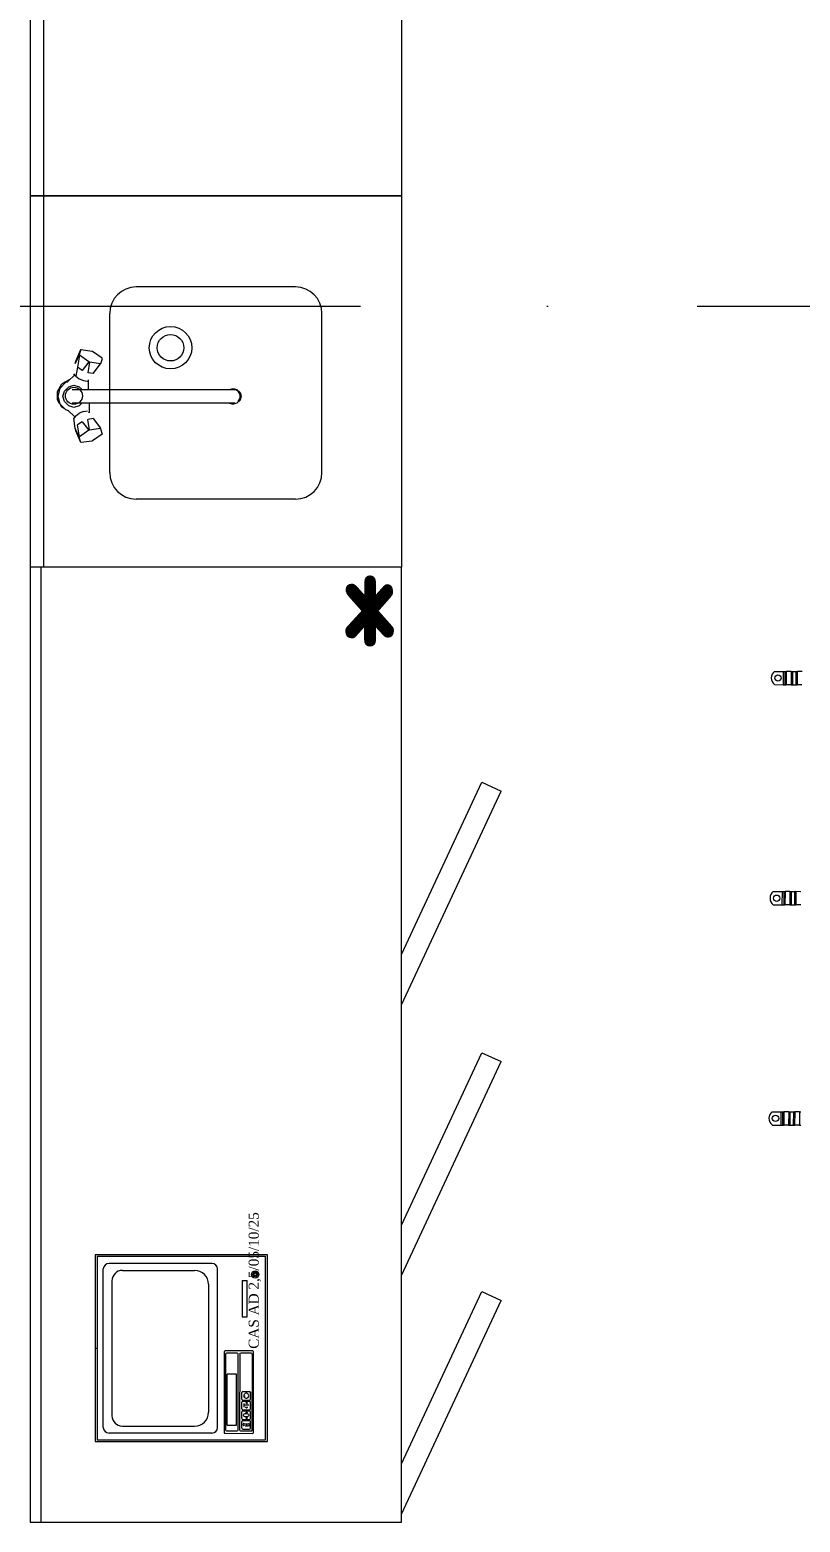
# Model space of a CAD drawing. Header units: millimetres. Extents: x -34838 to 729576, y -214038 to 121482.
# Drawn here: x 573013 to 574465, y -94030 to -91217 of the extents above; entities that cross this region are included whole.
import ezdxf
from ezdxf.enums import TextEntityAlignment as Align

# ---------------------------------------------------------------- set-up
doc = ezdxf.new("R2010")
doc.units = ezdxf.units.MM
doc.header["$MEASUREMENT"] = 0
doc.linetypes.add('Штрихпунктирная', pattern=[1340.555525, 705.555534, -352.777767, 0, -282.222223])
for name, color, linetype, lineweight in [('0_Ном._пера__1', 7, 'Continuous', 13), ('А _ ОСІ КООРДИНАЦІЙНІ.3D_Ном._пера__105', 7, 'Continuous', 13), ('А _ ОСІ КООРДИНАЦІЙНІ.3D_Ном._пера__25', 7, 'Continuous', 0)]:
    doc.layers.add(name, color=color, linetype=linetype, lineweight=lineweight)
doc.layers.add('А _ ОСІ КООРДИНАЦІЙНІ.3D', color=7, linetype='Continuous')
doc.styles.add('СГЕНЕРИР_СТИЛЬ_1', font='Arial.ttf')
doc.styles.add('СГЕНЕРИР_СТИЛЬ_2', font='txt.shx')
doc.styles.add('СГЕНЕРИР_СТИЛЬ_3', font='Times New Roman.ttf')

# ---------------------------------------------------------------- blocks, each defined once
blk = doc.blocks.new('Стандартный Маркер Сетки_2')
at = {"layer": 'А _ ОСІ КООРДИНАЦІЙНІ.3D_Ном._пера__105', "color": 7, "linetype": 'Штрихпунктирная', "lineweight": 13}
blk.add_line((500, 0), (99754.182117, 0), dxfattribs=at)
at = {"layer": 'А _ ОСІ КООРДИНАЦІЙНІ.3D_Ном._пера__25', "color": 7, "lineweight": 0, "style": 'СГЕНЕРИР_СТИЛЬ_1'}
blk.add_attdef('AC_MarkerText_1', text='', height=700, dxfattribs=at).set_placement((-1000, 40.005), align=Align.MIDDLE_CENTER)

msp = doc.modelspace()

# ---------------------------------------------------------------- linework, layer by layer
at = {"layer": '0_Ном._пера__1', "color": 7, "linetype": 'Continuous', "lineweight": 13}
for p, q in [((573013.8, -90129.8), (573013.8, -91529.8)), ((573038.8, -90129.8), (573038.8, -91529.8)), ((573713.8, -90129.8), (573713.8, -91529.8)), ((573013.8, -91529.8), (573013.8, -92229.8)), ((573013.8, -91529.8), (573713.8, -91529.8)), ((573713.8, -91529.8), (573013.8, -91529.8)), ((573038.8, -91529.8), (573038.8, -92229.8)), ((573713.8, -91529.8), (573713.8, -92229.8)), ((573513.8, -91701.7), (573213.8, -91701.7)), ((573163.8, -92051.7), (573163.8, -91751.7)), ((573563.8, -92051.7), (573563.8, -91751.7)), ((573106.2, -91829.8), (573098.8, -91846.3)), ((573100.1, -91841.4), (573109, -91819.9)), ((573106.7, -91830.6), (573103, -91852.7)), ((573109, -91819.9), (573106.2, -91829.8)), ((573106.7, -91830.6), (573106.2, -91829.8)), ((573124.5, -91843.1), (573106.7, -91830.6)), ((573109, -91819.9), (573109.8, -91819.7)), ((573109.8, -91819.7), (573130.1, -91822.5)), ((573130.1, -91822.5), (573131.4, -91823)), ((573131.4, -91823), (573149.2, -91835.6)), ((573098.8, -91846.3), (573100.1, -91841.4)), ((573103, -91852.7), (573099.6, -91870.1)), ((573111.7, -91858.9), (573103, -91852.7)), ((573124.5, -91843.1), (573111.7, -91858.9)), ((573125.7, -91843.6), (573122.7, -91863.3)), ((573125.7, -91843.6), (573124.5, -91843.1)), ((573146.2, -91846.4), (573125.7, -91843.6)), ((573132.8, -91864.7), (573146.2, -91846.4)), ((573147, -91846.1), (573146.2, -91846.4)), ((573149.2, -91837), (573146.5, -91846.9)), ((573148.7, -91836.3), (573149.2, -91837)), ((573065.4, -91898.8), (573073.2, -91884.6)), ((573080.5, -91882.1), (573069.6, -91892.9)), ((573087.6, -91876.9), (573073.2, -91884.6)), ((573078.4, -91897.9), (573086.4, -91889.9)), ((573084.7, -91881), (573080.5, -91882.1)), ((573084.6, -91879.9), (573097.7, -91867.4)), ((573086.4, -91889.9), (573096.4, -91886.9)), ((573087.8, -91876.9), (573087.6, -91876.9)), ((573099.6, -91870.1), (573096.4, -91865.3)), ((573096.4, -91886.9), (573106.4, -91889.9)), ((573099.6, -91870.1), (573106.2, -91874.8)), ((573106.2, -91874.8), (573114.4, -91878.1)), ((573106.4, -91889.9), (573111.4, -91894.9)), ((573114.4, -91878.1), (573122.1, -91879.1)), ((573132.8, -91864.7), (573122.7, -91863.3)), ((573123.8, -91894.9), (573123.9, -91876.7)), ((573065.4, -91914.2), (573065.4, -91898.8)), ((573069.4, -91921.4), (573065.4, -91914.2)), ((573069.6, -91892.9), (573065.7, -91907.5)), ((573065.7, -91907.5), (573069.6, -91922.2)), ((573075.4, -91907.9), (573078.4, -91897.9)), ((573078.4, -91917.9), (573075.4, -91907.9)), ((573078.4, -91917.9), (573086.4, -91925.9)), ((573092.8, -91894.9), (573399.9, -91894.9)), ((573110.8, -91894.3), (573110.8, -91894.3)), ((573110.9, -91894.3), (573110.8, -91894.3)), ((573389.4, -91894.9), (573396.4, -91892.9)), ((573396.4, -91892.9), (573403.4, -91894.9)), ((573405.9, -91898.4), (573399.9, -91894.9)), ((573403.4, -91894.9), (573409.4, -91900.9)), ((573409.4, -91914.9), (573403.4, -91920.9)), ((573409.4, -91904.4), (573405.9, -91898.4)), ((573405.9, -91917.4), (573409.4, -91911.4)), ((573409.4, -91900.9), (573411.4, -91907.9)), ((573409.4, -91911.4), (573409.4, -91904.4)), ((573411.4, -91907.9), (573409.4, -91914.9)), ((573069.6, -91922.2), (573080.5, -91933)), ((573073.2, -91928.4), (573070.1, -91922.7)), ((573079, -91931.5), (573073.2, -91928.4)), ((573080.5, -91933), (573085.7, -91934.3)), ((573086.4, -91935.5), (573083.1, -91933.7)), ((573085.6, -91934.7), (573098.1, -91946.6)), ((573096.4, -91928.9), (573086.4, -91925.9)), ((573399.6, -91920.9), (573092.8, -91920.9)), ((573106.4, -91925.9), (573096.4, -91928.9)), ((573099.6, -91944.4), (573096.4, -91949.2)), ((573099.6, -91944.4), (573106.2, -91939.8)), ((573114.4, -91936.4), (573106.2, -91939.8)), ((573111.4, -91920.9), (573106.4, -91925.9)), ((573114.4, -91936.4), (573122.1, -91935.4)), ((573123.6, -91937.4), (573124.2, -91937.6)), ((573124.5, -91938.6), (573124.2, -91937.6)), ((573124.8, -91920.9), (573124.9, -91939.2)), ((573389.4, -91920.9), (573396.4, -91922.9)), ((573403.4, -91920.9), (573396.4, -91922.9)), ((573098.8, -91968.3), (573096.4, -91949.2)), ((573106.2, -91984.8), (573098.8, -91968.3)), ((573098.8, -91968.3), (573100.1, -91973.1)), ((573109, -91994.7), (573100.1, -91973.1)), ((573111.7, -91955.7), (573103, -91961.8)), ((573106.7, -91984), (573103, -91961.8)), ((573124.5, -91971.5), (573106.7, -91984)), ((573111.7, -91955.7), (573124.5, -91971.5)), ((573132.8, -91949.8), (573122.7, -91951.3)), ((573125.7, -91970.9), (573122.7, -91951.3)), ((573124.5, -91971.5), (573125.7, -91970.9)), ((573125.7, -91970.9), (573146.2, -91968.2)), ((573132.8, -91949.8), (573146.2, -91968.2)), ((573146.2, -91968.2), (573147, -91968.4)), ((573146.5, -91969.2), (573149.2, -91979)), ((573106.2, -91984.8), (573106.7, -91984)), ((573109, -91994.7), (573106.2, -91984.8)), ((573109.8, -91994.9), (573109, -91994.7)), ((573130.1, -91992.1), (573109.8, -91994.9)), ((573131.4, -91991.6), (573130.1, -91992.1)), ((573149.2, -91979), (573131.4, -91991.6)), ((573149.2, -91979), (573148.7, -91979.7)), ((573513.8, -92101.7), (573213.8, -92101.7)), ((573013.8, -92229.8), (573013.8, -94029.8)), ((573713.8, -92229.8), (573013.8, -92229.8)), ((573713.8, -92229.8), (573013.8, -92229.8)), ((573033.8, -92229.8), (573033.8, -94029.8)), ((573713.8, -94029.8), (573713.8, -92229.8)), ((574416.7, -92451.3), (574433.2, -92451.4)), ((574416.8, -92426.3), (574433.3, -92426.4)), ((574433.3, -92426.4), (574433.2, -92451.4)), ((574433.2, -92451.4), (574436.4, -92451.4)), ((574433.3, -92426.4), (574436.5, -92426.4)), ((574436.5, -92426.4), (574436.4, -92451.4)), ((574436.4, -92451.4), (574438.8, -92451.4)), ((574436.5, -92426.4), (574439, -92426.4)), ((574439, -92426.4), (574438.8, -92451.4)), ((574448, -92451.5), (574438.8, -92451.4)), ((574448.2, -92426.5), (574439, -92426.4)), ((574448.2, -92426.5), (574448, -92451.5)), ((574448, -92451.5), (574450.5, -92451.5)), ((574448.2, -92426.5), (574450.7, -92426.5)), ((574450.7, -92426.5), (574450.5, -92451.5)), ((574450.5, -92451.5), (574456.9, -92451.5)), ((574450.7, -92426.5), (574457, -92426.5)), ((574457, -92426.5), (574456.9, -92451.5)), ((574456.9, -92451.5), (574459.4, -92451.5)), ((574457, -92426.5), (574459.5, -92426.5)), ((574459.5, -92426.5), (574459.4, -92451.5)), ((574468.5, -92451.6), (574459.4, -92451.5)), ((574468.7, -92426.6), (574459.5, -92426.5)), ((573713.8, -92960.2), (573865.4, -92635)), ((573865.4, -92635), (573901.6, -92651.9)), ((573713.8, -93054.8), (573901.6, -92651.9)), ((574414.5, -92841.3), (574431, -92841.4)), ((574431, -92841.4), (574430.9, -92866.4)), ((574431, -92841.4), (574434.2, -92841.4)), ((574434.2, -92841.4), (574434.1, -92866.4)), ((574434.2, -92841.4), (574436.7, -92841.4)), ((574436.7, -92841.4), (574436.5, -92866.4)), ((574445.9, -92841.5), (574436.7, -92841.4)), ((574445.9, -92841.5), (574445.7, -92866.5)), ((574445.9, -92841.5), (574448.3, -92841.5)), ((574448.3, -92841.5), (574448.2, -92866.5)), ((574448.3, -92841.5), (574454.7, -92841.5)), ((574454.7, -92841.5), (574454.6, -92866.5)), ((574454.7, -92841.5), (574457.2, -92841.5)), ((574457.2, -92841.5), (574457, -92866.5)), ((574466.4, -92841.6), (574457.2, -92841.5)), ((574414.4, -92866.3), (574430.9, -92866.4)), ((574430.9, -92866.4), (574434.1, -92866.4)), ((574434.1, -92866.4), (574436.5, -92866.4)), ((574445.7, -92866.5), (574436.5, -92866.4)), ((574445.7, -92866.5), (574448.2, -92866.5)), ((574448.2, -92866.5), (574454.6, -92866.5)), ((574454.6, -92866.5), (574457, -92866.5)), ((574466.2, -92866.6), (574457, -92866.5)), ((573713.8, -93470.2), (573865.4, -93145)), ((573865.4, -93145), (573901.6, -93161.9)), ((573713.8, -93564.8), (573901.6, -93161.9)), ((573713.8, -93164.8), (573713.8, -93164.8)), ((574412.2, -93256.3), (574428.7, -93256.4)), ((574428.7, -93256.4), (574428.6, -93281.4)), ((574428.7, -93256.4), (574431.9, -93256.4)), ((574431.9, -93256.4), (574431.8, -93281.4)), ((574431.9, -93256.4), (574434.4, -93256.4)), ((574434.4, -93256.4), (574434.2, -93281.4)), ((574443.6, -93256.5), (574434.4, -93256.4)), ((574443.6, -93256.5), (574443.4, -93281.5)), ((574443.6, -93256.5), (574446, -93256.5)), ((574446, -93256.5), (574445.9, -93281.5)), ((574446, -93256.5), (574452.4, -93256.5)), ((574452.4, -93256.5), (574452.3, -93281.5)), ((574452.4, -93256.5), (574454.9, -93256.5)), ((574454.9, -93256.5), (574454.7, -93281.5)), ((574464.1, -93256.6), (574454.9, -93256.5)), ((574464.1, -93256.6), (574463.9, -93281.6)), ((574464.1, -93256.6), (574466.6, -93256.6)), ((574412.1, -93281.3), (574428.6, -93281.4)), ((574428.6, -93281.4), (574431.8, -93281.4)), ((574431.8, -93281.4), (574434.2, -93281.4)), ((574443.4, -93281.5), (574434.2, -93281.4)), ((574443.4, -93281.5), (574445.9, -93281.5)), ((574445.9, -93281.5), (574452.3, -93281.5)), ((574452.3, -93281.5), (574454.7, -93281.5)), ((574463.9, -93281.6), (574454.7, -93281.5)), ((574463.9, -93281.6), (574466.4, -93281.6)), ((573461.1, -93526.1), (573136.1, -93526.1)), ((573136.1, -93526.1), (573136.1, -93878.1)), ((573140.3, -93528.7), (573456.9, -93528.7)), ((573140.3, -93528.7), (573140.3, -93875.6)), ((573356.3, -93542.1), (573162.5, -93542.1)), ((573456.9, -93528.7), (573456.9, -93875.6)), ((573461.1, -93878.1), (573461.1, -93526.1)), ((573151.7, -93851.7), (573151.7, -93552.6)), ((573167.9, -93575.1), (573167.9, -93829.1)), ((573187.6, -93555.5), (573323.8, -93555.5)), ((573367.1, -93851.7), (573367.1, -93552.6)), ((573413.5, -93574.3), (573413.5, -93642.8)), ((573413.5, -93574.3), (573423, -93574.3)), ((573423, -93642.8), (573423, -93574.3)), ((573713.8, -93564.8), (573713.8, -93564.8)), ((573349.9, -93581.5), (573349.9, -93822.8)), ((573713.8, -93920.2), (573865.4, -93595)), ((573865.4, -93595), (573901.6, -93611.9)), ((573713.8, -94014.8), (573901.6, -93611.9)), ((573713.8, -93614.8), (573713.8, -93614.8)), ((573413.5, -93642.8), (573423, -93642.8)), ((573136.1, -93702.1), (573140.3, -93702.1)), ((573379.5, -93708.7), (573379.2, -93860.5)), ((573433, -93706.9), (573381.4, -93706.8)), ((573382.1, -93713.2), (573381.9, -93856)), ((573403.9, -93711.3), (573384.1, -93711.2)), ((573405.7, -93856), (573405.9, -93713.2)), ((573408.7, -93713.2), (573408.4, -93856)), ((573430.5, -93711.3), (573410.6, -93711.3)), ((573432.2, -93856.1), (573432.6, -93713.3)), ((573434.7, -93860.6), (573434.9, -93708.8)), ((573402.7, -93751), (573385, -93751)), ((573385, -93847.3), (573385, -93751)), ((573402.7, -93847.3), (573402.7, -93751)), ((573412.6, -93798), (573412.6, -93785.3)), ((573414.6, -93783.4), (573427.2, -93783.4)), ((573414.6, -93799.9), (573427.2, -93799.9)), ((573414.6, -93801.7), (573427.2, -93801.7)), ((573415.5, -93791.9), (573419.2, -93791.9)), ((573429.2, -93798), (573429.2, -93785.3)), ((573412.6, -93816.3), (573412.6, -93803.6)), ((573412.6, -93834.5), (573412.6, -93821.9)), ((573414.6, -93818.2), (573427.2, -93818.2)), ((573414.6, -93819.9), (573427.2, -93819.9)), ((573416.4, -93805.9), (573416.4, -93813.1)), ((573425.8, -93809.6), (573416.4, -93809.6)), ((573421.6, -93814.4), (573419.9, -93812.8)), ((573421.6, -93815.1), (573419.9, -93813.4)), ((573421.6, -93804), (573420, -93805.7)), ((573421.6, -93804.7), (573420, -93806.4)), ((573421.6, -93821.6), (573420, -93823.3)), ((573421.6, -93822.8), (573420, -93824.4)), ((573421.6, -93804), (573423.3, -93805.7)), ((573421.6, -93804.7), (573423.3, -93806.4)), ((573421.6, -93814.4), (573423.3, -93812.8)), ((573421.6, -93815.1), (573423.3, -93813.4)), ((573421.6, -93821.6), (573423.3, -93823.3)), ((573421.6, -93822.8), (573423.3, -93824.4)), ((573429.2, -93816.3), (573429.2, -93803.6)), ((573429.2, -93834.5), (573429.2, -93821.9)), ((573187.6, -93848.8), (573323.8, -93848.8)), ((573383.8, -93857.9), (573403.7, -93857.9)), ((573385, -93847.3), (573402.7, -93847.3)), ((573410.3, -93858), (573430.3, -93858)), ((573412.6, -93852.8), (573412.6, -93840.1)), ((573414.6, -93836.5), (573427.2, -93836.5)), ((573414.6, -93838.2), (573427.2, -93838.2)), ((573414.6, -93854.7), (573427.2, -93854.7)), ((573419.3, -93844.3), (573419.4, -93844.3)), ((573419.3, -93844.3), (573424, -93844.3)), ((573419.3, -93848.2), (573424, -93848.2)), ((573421.6, -93833.5), (573420, -93831.8)), ((573421.6, -93834.6), (573420, -93833)), ((573421.5, -93844.3), (573421.5, -93848.2)), ((573421.6, -93833.5), (573423.3, -93831.8)), ((573421.6, -93834.6), (573423.3, -93833)), ((573429.1, -93852.8), (573429.1, -93840.1)), ((573136.1, -93878.1), (573461.1, -93878.1)), ((573456.9, -93875.6), (573140.3, -93875.6)), ((573356.3, -93862.2), (573162.5, -93862.2)), ((573381.1, -93862.4), (573432.7, -93862.5)), ((573713.8, -94014.8), (573713.8, -94014.8)), ((573013.8, -94029.8), (573713.8, -94029.8))]:
    msp.add_line(p, q, dxfattribs=at)
for centre, radius in [((573278.4, -91816.3), 40), ((573278.4, -91816.3), 25), ((573096.3, -91906.9), 16), ((573096.3, -91906.9), 16), ((574423.3, -92438.8), 6), ((574421, -92853.8), 6), ((574418.7, -93268.8), 6), ((573437.9, -93563.1), 6.86), ((573437.9, -93563.1), 4.18), ((573437.9, -93563.1), 2.71)]:
    msp.add_circle(centre, radius, dxfattribs=at)
for centre, radius, start, end in [((573213.8, -91751.7), 50, 90, 180), ((573513.8, -91751.7), 50, 0, 90), ((573213.8, -92051.7), 50, 180, 270), ((573513.8, -92051.7), 50, 270, 0), ((574426.8, -92438.8), 16, 128.3071, 231.0575), ((574424.5, -92853.8), 16, 128.3071, 231.0575), ((574422.2, -93268.8), 16, 128.3071, 231.0575), ((573163.3, -93553.8), 11.7, 94.0139, 174.2286), ((573355.5, -93553.8), 11.7, 5.7714, 85.9861), ((573187.6, -93575.1), 19.7, 89.8601, 179.8601), ((573323.8, -93581.5), 26.1, 0.1399, 90.1399), ((573381.4, -93708.7), 1.92, 89.8601, 179.8601), ((573384, -93713.2), 1.92, 89.8601, 179.8601), ((573404, -93713.2), 1.92, 359.8601, 89.8601), ((573410.6, -93713.2), 1.92, 89.8601, 179.8601), ((573430.5, -93713.2), 1.92, 359.8601, 89.8601), ((573433, -93708.8), 1.92, 359.8601, 89.8601), ((573414.6, -93785.3), 1.92, 90.1399, 180.1399), ((573414.6, -93798), 1.92, 179.8601, 269.8601), ((573414.6, -93803.6), 1.92, 90.1399, 180.1399), ((573421.1, -93791.6), 4.75, 202.8898, 157.1102), ((573427.2, -93785.3), 1.92, 0.1399, 90.1399), ((573427.2, -93798), 1.92, 269.8601, 359.8601), ((573427.2, -93803.6), 1.92, 0.1399, 90.1399), ((573187.6, -93829.1), 19.7, 180.1399, 270.1399), ((573323.8, -93822.7), 26.1, 269.8601, 359.8601), ((573414.6, -93816.3), 1.92, 179.8601, 269.8601), ((573414.6, -93821.9), 1.92, 90.1399, 180.1399), ((573427.2, -93816.3), 1.92, 269.8601, 359.8601), ((573427.2, -93821.9), 1.92, 0.1399, 90.1399), ((573163.3, -93850.5), 11.7, 185.7714, 265.9861), ((573355.5, -93850.5), 11.7, 274.0139, 354.2286), ((573383.8, -93856), 1.92, 179.8601, 269.8601), ((573403.8, -93856), 1.92, 269.8601, 359.8601), ((573410.3, -93856), 1.92, 179.8601, 269.8601), ((573414.6, -93834.5), 1.92, 179.8601, 269.8601), ((573414.6, -93840.1), 1.92, 90.1399, 180.1399), ((573414.6, -93852.8), 1.92, 179.8601, 269.8601), ((573418.4, -93845.9), 3.5, 136.6702, 224.2648), ((573419.8, -93845.9), 3.5, 136.6702, 224.2648), ((573422.9, -93846.5), 3.5, 316.6702, 44.2648), ((573424.3, -93846.6), 3.5, 316.6702, 44.2648), ((573427.2, -93834.5), 1.92, 269.8601, 359.8601), ((573427.2, -93840.1), 1.92, 0.1399, 90.1399), ((573427.2, -93852.8), 1.92, 269.8601, 359.8601), ((573430.3, -93856.1), 1.92, 269.8601, 359.8601), ((573381.1, -93860.5), 1.92, 179.8601, 269.8601), ((573432.7, -93860.6), 1.92, 269.8601, 359.8601)]:
    msp.add_arc(centre, radius, start, end, dxfattribs=at)
for centre, major_axis, ratio in [((573437.8, -93565), (0.835, 0), 0.465583), ((573420.9, -93828.2), (4.9, -0.02), 0.653906)]:
    msp.add_ellipse(centre, major_axis=major_axis, ratio=ratio, dxfattribs=at)

# ---------------------------------------------------------------- block references
at = {"layer": 'А _ ОСІ КООРДИНАЦІЙНІ.3D', "color": 7, "linetype": 'Continuous', "lineweight": 60, "zscale": 1000}
msp.add_blockref('Стандартный Маркер Сетки_2', (513441.8, -91737.7), dxfattribs=at)

# ---------------------------------------------------------------- texts
at = {"layer": '0_Ном._пера__1', "color": 7, "linetype": 'Continuous', "lineweight": 13, "attachment_point": 7, "rotation": 90}
for s, insert, char_height, style in [('\\A1;{\\pql;\\Ftxt.shx;*}', (573748.6, -92397.4), 240, 'СГЕНЕРИР_СТИЛЬ_2'), ('\\A1;{\\pql;\\fTimes New Roman|b0|i0|c204|p18;CAS AD 2,5/05/10/25}', (573449.1, -93703.1), 19, 'СГЕНЕРИР_СТИЛЬ_3')]:
    msp.add_mtext(s, dxfattribs=dict(at, insert=insert, char_height=char_height, style=style))

doc.saveas('drawing.dxf')
